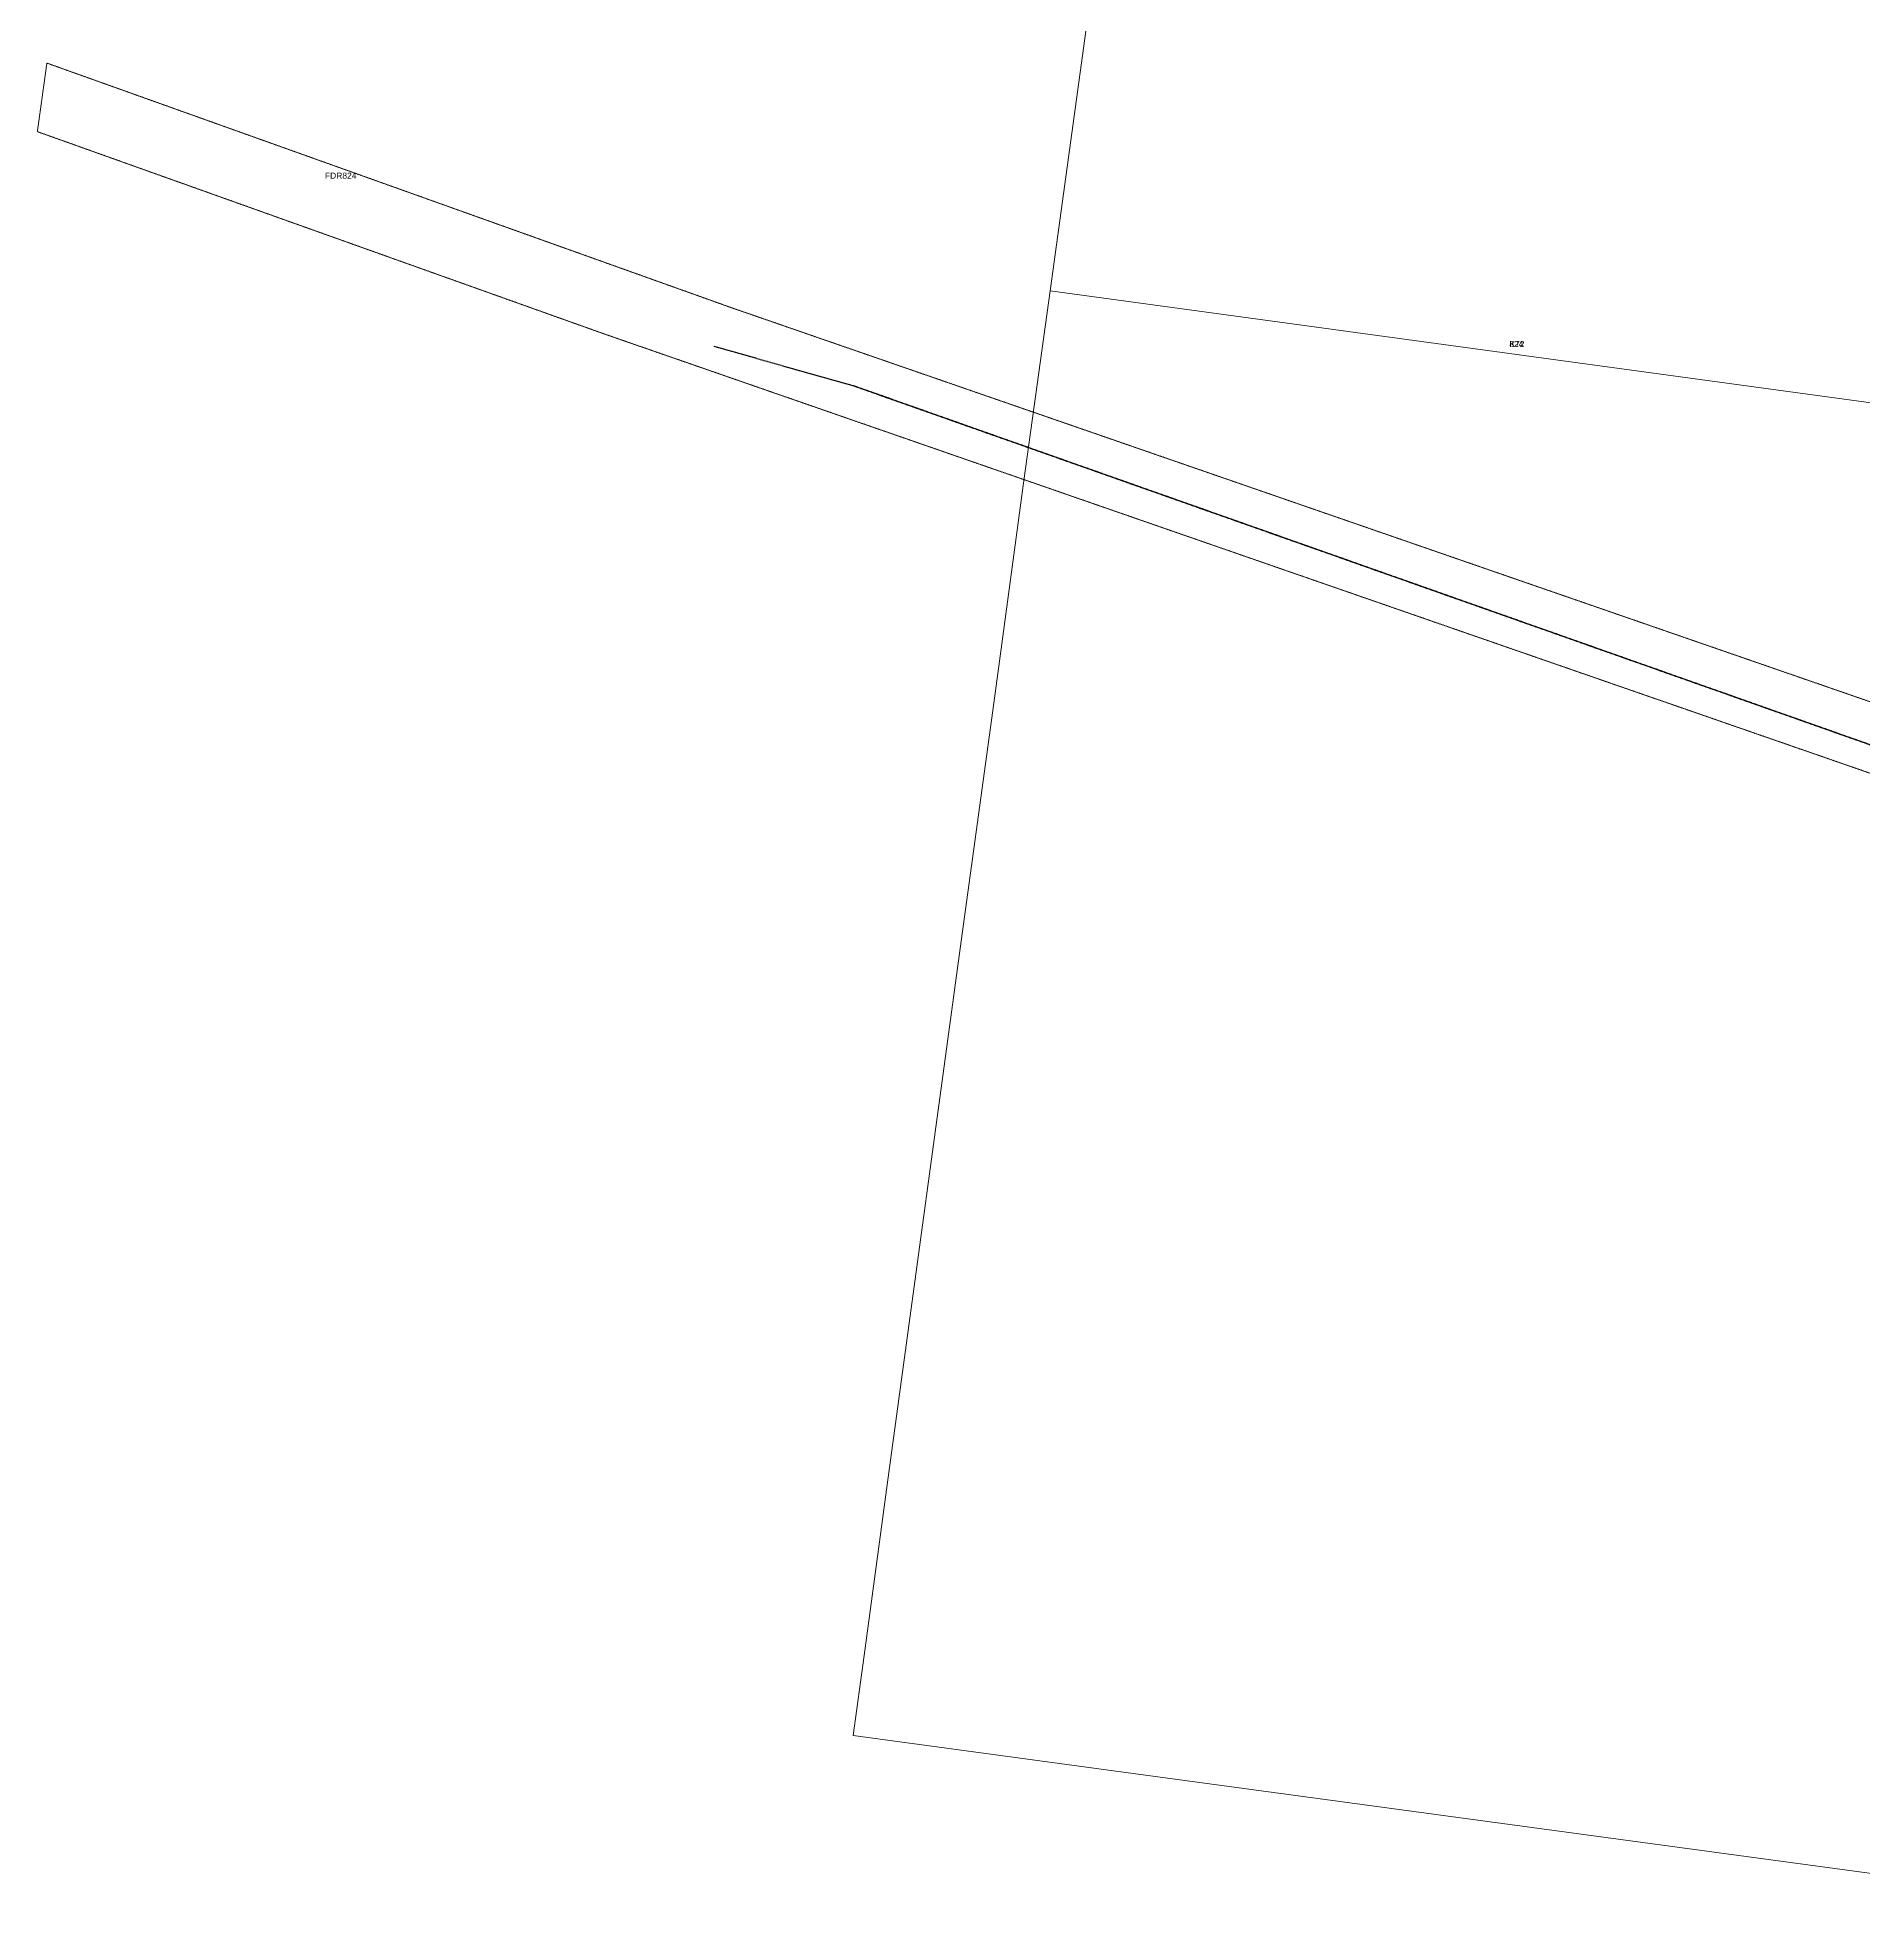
# Model space of a CAD drawing. Header units: metres. Extents: x 275581 to 277562, y 6265937 to 6267965.
# Drawn here: x 275581 to 276123, y 6266217 to 6266772 of the extents above; entities that cross this region are included whole.
import ezdxf

# ---------------------------------------------------------------- set-up
doc = ezdxf.new("R2010")
doc.units = ezdxf.units.M
for name, pattern in [('Cable Exist OH', [1, 1, 0]), ('HIDDEN', [0.375, 0.25, -0.125]), ('HIDDEN2', [0.1875, 0.125, -0.0625])]:
    doc.linetypes.add(name, pattern=pattern)
doc.layers.add('Cadastre Land Parcels_SP_EXT', color=9, linetype='Continuous', lineweight=5)
doc.layers.add('Cadastre Other Property_SP_EXT', color=9, linetype='HIDDEN', lineweight=5)
doc.layers.add('Mains_HV_EXT', color=7, linetype='Continuous')
doc.layers.add('Mains_TR_EXT', color=7, linetype='Continuous')
doc.styles.get("Standard").update_dxf_attribs({"font": 'arial.ttf'})

msp = doc.modelspace()

# ---------------------------------------------------------------- linework, layer by layer
at = {"layer": 'Cadastre Land Parcels_SP_EXT', "linetype": 'Continuous'}
for points in [[(275915.45, 6266943.68), (275881.63, 6266697.83), (275881.53, 6266697.09), (276216.74, 6266651.4), (276277.2, 6266643.14), (276337.46, 6266634.92), (276339.43, 6266649.42), (276342.18, 6266669.7), (276344.94, 6266689.66), (276347.57, 6266709.21), (276350.26, 6266728.86), (276352.98, 6266748.63), (276355.8, 6266769.04), (276358.47, 6266788.67)], [(276216.74, 6266651.4), (275881.53, 6266697.09), (275873.87, 6266641.53), (275864.78, 6266574.73), (275855.76, 6266508.37), (275833.69, 6266346.24), (275826.29, 6266291.95), (275823.06, 6266268.2), (275906.16, 6266256.93), (276197.93, 6266217.36)]]:
    msp.add_lwpolyline(points, dxfattribs=at)
at = {"layer": 'Cadastre Other Property_SP_EXT', "linetype": 'HIDDEN2'}
msp.add_lwpolyline([(275749.23, 6266684.27), (276167.42, 6266539.19), (276307.46, 6266412.65), (276310.73, 6266436.78), (276177.92, 6266556.82), (275787.11, 6266692.03), (275583.59, 6266764.73), (275580.76, 6266744.38), (275749.23, 6266684.27)], close=True, dxfattribs=at)
at = {"layer": 'Mains_HV_EXT', "linetype": 'Cable Exist OH'}
msp.add_lwpolyline([(275781.71, 6266680.67), (275823.26, 6266668.88), (276170.81, 6266546.19)], dxfattribs=at)
at = {"layer": 'Mains_TR_EXT', "linetype": 'Cable Exist OH'}
msp.add_lwpolyline([(276170.81, 6266546.19), (275823.26, 6266668.88)], dxfattribs=at)

# ---------------------------------------------------------------- texts
at = {"layer": 'Cadastre Other Property_SP_EXT'}
msp.add_text('FDR824', height=1.8, dxfattribs=at).set_placement((275666.17, 6266730.41))
at = {"layer": 'Mains_TR_EXT'}
for s in ['824', 'K72']:
    msp.add_text(s, height=1.8, dxfattribs=at).set_placement((276017.94, 6266680.41))

doc.saveas('drawing.dxf')
